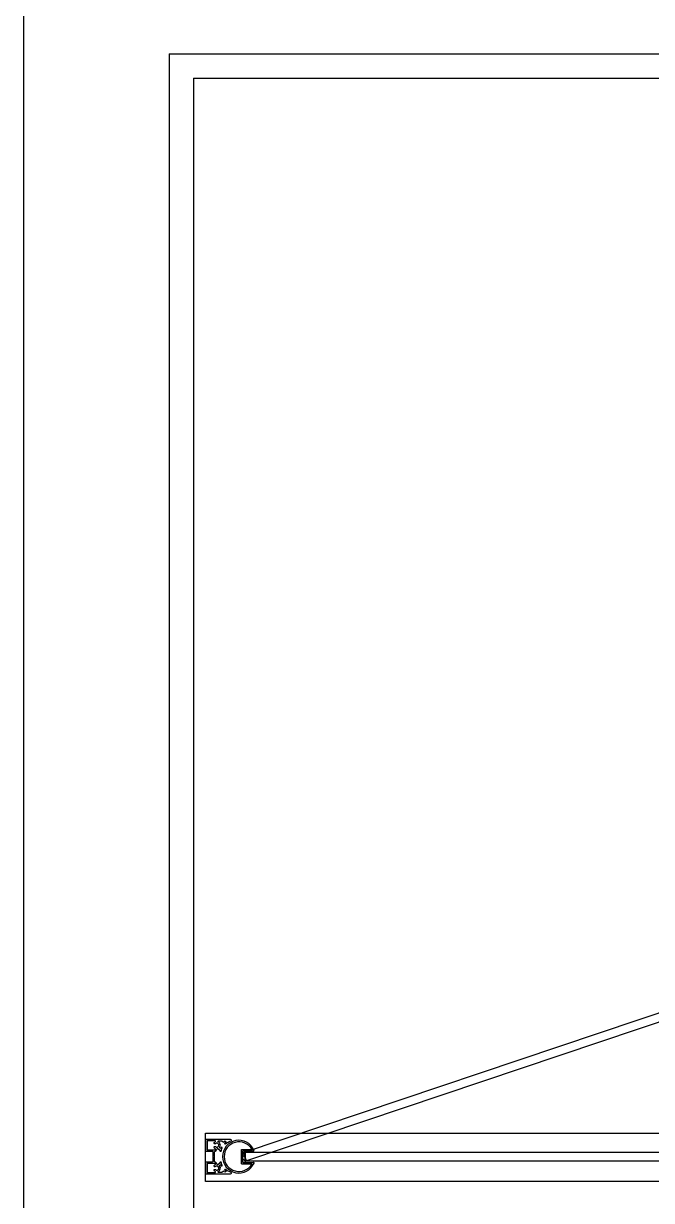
# Model space of a CAD drawing. Header units: millimetres. Extents: x -33000 to 294000, y 0 to 42408.
# Drawn here: x 93695 to 94213, y 17198 to 18169 of the extents above; entities that cross this region are included whole.
import ezdxf

# ---------------------------------------------------------------- set-up
doc = ezdxf.new("R2010")
doc.units = ezdxf.units.MM
doc.header["$LTSCALE"] = 50
doc.layers.add('arch', color=8, linetype='Continuous')

msp = doc.modelspace()

# ---------------------------------------------------------------- linework, layer by layer
at = {"layer": 'arch'}
for p, q in [((93695, 18263.96), (93695, 16623.96)), ((93815, 18143.96), (94925, 18143.96)), ((93815, 18143.96), (93815, 16623.96)), ((93835, 18123.96), (94905, 18123.96)), ((93835, 18123.96), (93835, 16613.96)), ((93876.44, 17237.89), (94498.04, 17446.98)), ((94500.48, 17440.28), (93878.88, 17231.18)), ((93874.59, 17228.52), (93874.59, 17240.55)), ((93874.59, 17240.55), (93883.2, 17240.55)), ((93875.89, 17239.25), (93884.5, 17239.25)), ((93875.89, 17239.25), (93877.66, 17239.25)), ((93875.89, 17229.82), (93875.89, 17239.25)), ((93878.88, 17231.18), (93876.44, 17237.89)), ((93877.66, 17239.25), (93877.66, 17229.82)), ((93885, 17239.75), (93885, 17239.85)), ((93874.59, 17228.52), (93883.2, 17228.52)), ((93875.89, 17229.82), (93884.5, 17229.82)), ((93877.66, 17229.82), (93875.89, 17229.82)), ((93885, 17229.22), (93885, 17229.32))]:
    msp.add_line(p, q, dxfattribs=at)
at = {"layer": 'arch', "ltscale": 5}
for p, q in [((93845, 17213.96), (93845, 17253.96)), ((93845, 17253.96), (94895, 17253.96)), ((94895, 17213.96), (93845, 17213.96))]:
    msp.add_line(p, q, dxfattribs=at)
at = {"layer": 'arch', "linetype": 'Continuous', "lineweight": 15}
for p, q in [((93877.66, 17236.6), (93875.89, 17238.37)), ((93877.66, 17233.71), (93875.89, 17235.49)), ((93877.66, 17230.83), (93875.89, 17232.6))]:
    msp.add_line(p, q, dxfattribs=at)
at = {"layer": 'arch', "linetype": 'ByBlock', "lineweight": -3}
for p, q in [((93877.66, 17238.1), (94534.5, 17238.1)), ((93877.66, 17230.97), (93877.66, 17238.1)), ((93877.66, 17230.97), (94534.5, 17230.97))]:
    msp.add_line(p, q, dxfattribs=at)
at = {"layer": 'arch', "linetype": 'Continuous', "elevation": 0}
for points in [[(93866.26, 17220.7, 0.697279), (93866.2, 17221.45, -0.11051), (93861.57, 17224.02, 1), (93860.91, 17223.27, 0.026681), (93862, 17222.4), (93861.04, 17221.62, -0.026889), (93859.85, 17222.6), (93858.37, 17221.41), (93855.87, 17221.41, -0.7078), (93855.56, 17222.3), (93856.16, 17222.78, 0.357943), (93856.93, 17226.45, -0.013641), (93856.58, 17227.15), (93857.55, 17227.93, 0.017751), (93857.95, 17227.08, 1), (93858.84, 17227.54, -0.054129), (93857.9, 17229.98), (93857.3, 17229.98, 0.414214), (93856.8, 17229.48), (93856.8, 17229.31, -0.227027), (93856.65, 17229), (93855.37, 17227.97, -0.235054), (93855.02, 17227.89, 0.020052), (93854.79, 17227.94, -0.347639), (93854.38, 17228.4, 0.353237), (93852.93, 17229.97, -0.372216), (93852.5, 17230.46), (93852.5, 17234.27), (93852.24, 17234.53), (93852.5, 17234.8), (93852.5, 17238.61, -0.372216), (93852.93, 17239.1, 0.353237), (93854.38, 17240.67, -0.347639), (93854.79, 17241.13, 0.020052), (93855.02, 17241.18, -0.235054), (93855.37, 17241.1), (93856.65, 17240.07, -0.227027), (93856.8, 17239.76), (93856.8, 17239.58, 0.414214), (93857.3, 17239.08), (93857.9, 17239.08, -0.054129), (93858.84, 17241.53, 1), (93857.95, 17241.99, 0.017751), (93857.55, 17241.14), (93856.58, 17241.92, -0.013641), (93856.93, 17242.62, 0.357943), (93856.16, 17246.29), (93855.56, 17246.77, -0.7078), (93855.87, 17247.66), (93858.37, 17247.66), (93859.85, 17246.46, -0.026889), (93861.04, 17247.45), (93862, 17246.67, 0.026681), (93860.91, 17245.8, 1), (93861.57, 17245.05, -0.11051), (93866.2, 17247.62, 0.697279), (93866.26, 17248.37, 0.108374), (93864.99, 17248.63), (93845, 17248.63), (93845, 17239.58, 0.414214), (93845.5, 17239.08), (93850.5, 17239.08, -0.414214), (93851, 17238.58), (93851, 17230.48, -0.414214), (93850.5, 17229.98), (93845.5, 17229.98, 0.414214), (93845, 17229.48), (93845, 17220.44), (93864.99, 17220.44, 0.108374)], [(93852.17, 17241.89, -0.490348), (93852.3, 17242.83), (93852.39, 17242.88, -0.338843), (93853.12, 17242.79, 2.406752), (93853.12, 17245.19, -0.338843), (93852.39, 17245.1), (93852.2, 17245.21, -0.429272), (93852.17, 17246.1, -0.08954), (93853.04, 17246.72, 0.782307), (93852.81, 17247.66), (93846.51, 17247.66), (93846.51, 17240.08), (93852.47, 17240.08, 0.767482), (93852.82, 17241.39, -0.067904)], [(93852.81, 17221.41, 0.782307), (93853.04, 17222.35, -0.08954), (93852.17, 17222.97, -0.429272), (93852.2, 17223.86), (93852.39, 17223.97, -0.338843), (93853.12, 17223.87, 2.406752), (93853.12, 17226.28, -0.338843), (93852.39, 17226.19), (93852.3, 17226.24, -0.490348), (93852.17, 17227.18, -0.067904), (93852.82, 17227.68, 0.767482), (93852.47, 17228.98), (93846.51, 17228.98), (93846.51, 17221.41)]]:
    msp.add_lwpolyline(points, format="xyb", close=True, dxfattribs=at)
at = {"layer": 'arch'}
for centre, radius, start, end in [((93872.59, 17234.53), 13.5, 23.18187, 336.81813), ((93872.59, 17234.53), 12.2, 29.54011, 330.45989), ((93884.5, 17239.75), 0.5, 270, 0), ((93884.5, 17229.32), 0.5, 0, 90)]:
    msp.add_arc(centre, radius, start, end, dxfattribs=at)

doc.saveas('drawing.dxf')
